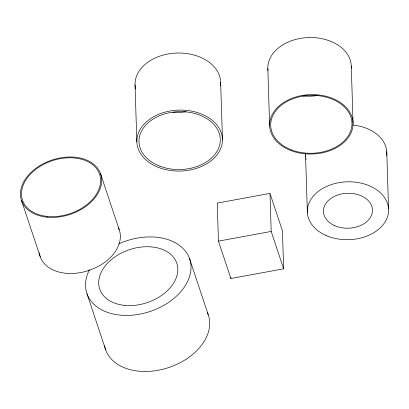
<?xml version="1.0" encoding="UTF-8"?>
<svg xmlns="http://www.w3.org/2000/svg" width="409" height="409" viewBox="0 0 409 409"><rect width="100%" height="100%" fill="white"/><g stroke="black" fill="none" stroke-linecap="round" stroke-linejoin="round"><path stroke-width="0.61" d="M269.991 193.396L217.251 203.084L218.447 241.126L230.896 278.503L283.636 268.815L282.44 230.778L269.991 193.396L271.187 231.438L283.636 268.815M218.447 241.126L271.187 231.438M189.541 258.606L208.217 314.674M100.548 173.692L119.223 229.761M86.979 293.708L105.655 349.777M21.575 200.722L40.251 256.786M386.756 151.642L388.545 208.702M351.275 66.094L353.064 123.155A41.738 29.719 -1.8 0 1 291.121 150.635A41.738 29.719 -1.8 0 1 289.848 99.177A41.738 29.719 -1.8 0 1 353.064 123.155M305.564 155.722L307.358 212.782M267.834 68.431L269.628 125.491M230.855 277.236L230.896 278.503M220.65 82.316L222.445 139.377A42.822 30.491 -1.8 0 1 158.891 167.572A42.822 30.491 -1.8 0 1 157.588 114.781A42.822 30.491 -1.8 0 1 222.445 139.377M135.042 84.714L136.836 141.775M118.441 227.864A41.738 28.666 -18.4 0 1 87.853 270.773A41.738 28.666 -18.4 0 1 39.295 252.803M118.707 243.902A54.203 37.229 -18.4 0 1 190.62 262.726A54.203 37.229 -18.4 0 1 131.192 315.247A54.203 37.229 -18.4 0 1 89.494 269.715M207.205 312.215A54.203 37.229 -18.4 0 1 168.211 367.706A54.203 37.229 -18.4 0 1 104.576 345.656M267.992 70.547A41.738 29.719 -1.8 0 1 308.815 37.551A41.738 29.719 -1.8 0 1 351.219 68.216M317.757 95.491A40.655 28.947 -1.8 0 1 302.757 95.91M135.583 89.039A42.822 30.491 -1.8 0 1 176.33 53.063A42.822 30.491 -1.8 0 1 220.487 85.583M186.049 111.744A40.655 28.947 -1.8 0 1 172.772 112.322M352.614 124.996A40.655 28.947 -1.8 0 1 386.648 155.548M306.157 159.423A40.655 28.947 -1.8 0 1 305.922 158.395M305.666 156.795A40.655 28.947 -1.8 0 1 305.533 153.508M46.82 217.169A41.738 28.666 -18.4 0 0 101.125 175.655A41.738 28.666 -18.4 0 0 35.235 168.789A41.738 28.666 -18.4 0 0 46.82 217.169M47.193 216.392A40.655 27.919 -18.4 0 0 100.087 175.957A40.655 27.919 -18.4 0 0 35.905 169.27A40.655 27.919 -18.4 0 0 47.193 216.392M124.392 305.344A40.655 27.919 -18.4 0 0 177.286 264.904A40.655 27.919 -18.4 0 0 113.104 258.222A40.655 27.919 -18.4 0 0 124.392 305.344M291.648 149.955A40.655 28.947 -1.8 0 0 351.98 123.186A40.655 28.947 -1.8 0 0 290.405 99.832A40.655 28.947 -1.8 0 0 291.648 149.955M159.939 166.207A40.655 28.947 -1.8 0 0 220.277 139.438A40.655 28.947 -1.8 0 0 158.702 116.084A40.655 28.947 -1.8 0 0 159.939 166.207M334.7 225.656A24.54 17.475 -1.8 0 0 372.461 211.182A24.54 17.475 -1.8 0 0 336.694 195.384A24.54 17.475 -1.8 0 0 334.7 225.656M325.999 235.451A40.655 28.947 -1.8 0 0 388.55 211.473A40.655 28.947 -1.8 0 0 329.306 185.308A40.655 28.947 -1.8 0 0 325.999 235.451"/></g></svg>
